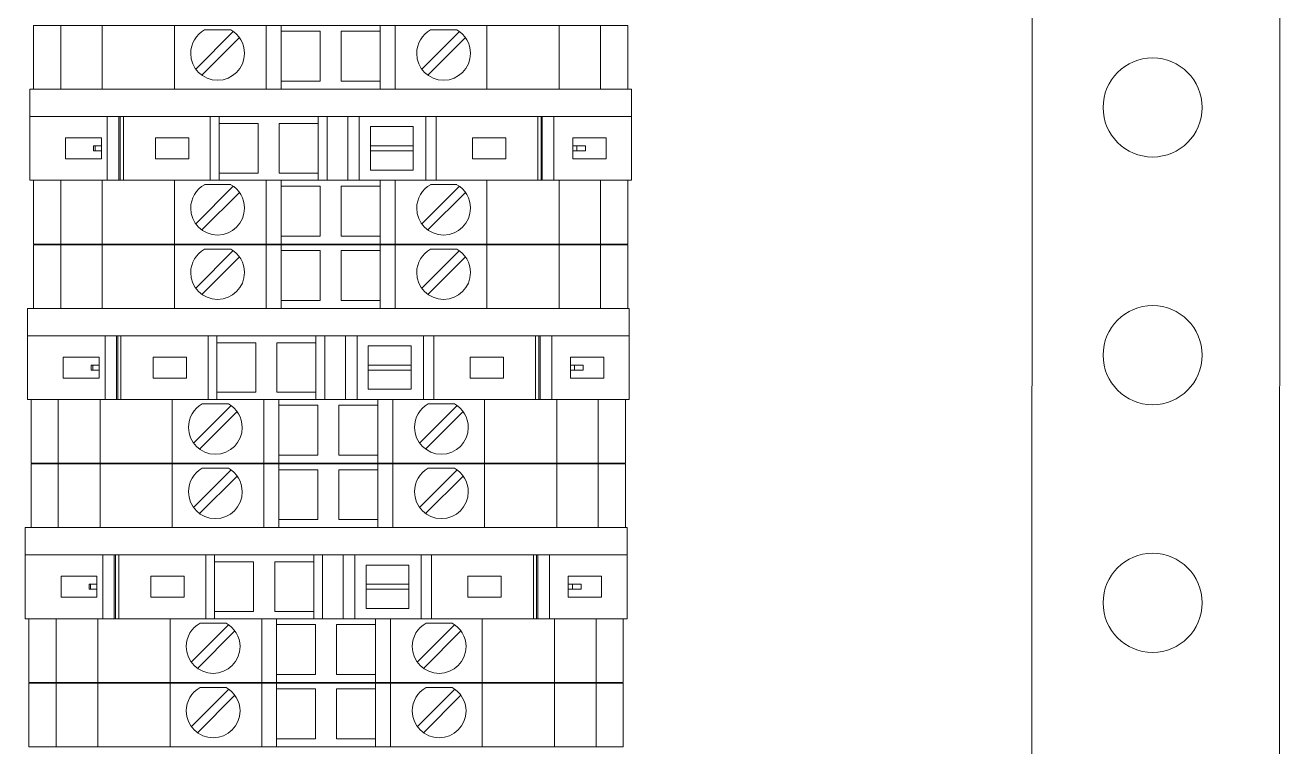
# Model space of a CAD drawing. Header units: millimetres. Extents: x 4962 to 7449, y 754 to 2938.
# Drawn here: x 7143.2 to 7244.8, y 1866.3 to 1924.5 of the extents above; entities that cross this region are included whole.
import ezdxf

# ---------------------------------------------------------------- set-up
doc = ezdxf.new("R2010")
doc.units = ezdxf.units.MM
doc.layers.add('000-PI-Oprema', color=30, linetype='Continuous', lineweight=5)
doc.layers.add('000-PI-ORMAR', color=2, linetype='Continuous')
doc.layers.add('004-PI-DIN Šina', color=3, linetype='Continuous')

msp = doc.modelspace()

# ---------------------------------------------------------------- linework, layer by layer
at = {"color": 0, "linetype": 'ByBlock', "lineweight": 0, "ltscale": 0.25}
for points in [[(7143.6, 1919.37), (7143.6, 1912.02), (7192.2, 1912.02), (7192.2, 1919.37), (7143.6, 1919.37)], [(7143.41, 1901.67), (7143.41, 1894.32), (7192.01, 1894.32), (7192.01, 1901.67), (7143.41, 1901.67)], [(7143.23, 1883.97), (7143.23, 1876.62), (7191.83, 1876.62), (7191.83, 1883.97), (7143.23, 1883.97)]]:
    msp.add_lwpolyline(points, dxfattribs=at)
at = {"layer": '000-PI-Oprema', "color": 0, "linetype": 'ByBlock', "lineweight": 0}
for p, q in [((7143.6, 1919.37), (7143.6, 1912.02)), ((7192.2, 1919.37), (7143.6, 1919.37)), ((7192.2, 1912.02), (7192.2, 1919.37)), ((7149.86, 1917.17), (7143.6, 1917.17)), ((7149.86, 1912.02), (7149.86, 1917.17)), ((7150.8, 1917.17), (7149.86, 1917.17)), ((7150.8, 1912.02), (7150.8, 1917.17)), ((7150.9, 1917.17), (7150.8, 1917.17)), ((7150.9, 1917.17), (7150.9, 1912.02)), ((7151.16, 1917.17), (7150.9, 1917.17)), ((7151.16, 1917.17), (7151.16, 1912.02)), ((7158.18, 1917.17), (7151.16, 1917.17)), ((7158.18, 1917.17), (7158.9, 1917.17)), ((7158.18, 1912.02), (7158.18, 1917.17)), ((7158.9, 1916.6), (7158.9, 1917.17)), ((7158.9, 1917.17), (7166.9, 1917.17)), ((7158.9, 1912.6), (7158.9, 1916.6)), ((7158.9, 1916.6), (7162.05, 1916.6)), ((7162.05, 1916.6), (7162.05, 1912.6)), ((7163.75, 1916.6), (7166.9, 1916.6)), ((7163.75, 1912.6), (7163.75, 1916.6)), ((7166.9, 1917.17), (7166.9, 1916.6)), ((7166.9, 1917.17), (7167.61, 1917.17)), ((7166.9, 1916.6), (7166.9, 1912.6)), ((7167.61, 1917.17), (7169.29, 1917.17)), ((7167.61, 1912.02), (7167.61, 1917.17)), ((7170.21, 1917.17), (7169.29, 1917.17)), ((7169.29, 1917.17), (7169.29, 1912.02)), ((7175.59, 1917.17), (7170.21, 1917.17)), ((7170.21, 1917.17), (7170.21, 1912.02)), ((7171.12, 1916.35), (7174.57, 1916.35)), ((7171.12, 1914.8), (7171.12, 1916.35)), ((7174.57, 1916.35), (7174.57, 1914.8)), ((7175.59, 1917.17), (7175.59, 1912.02)), ((7176.41, 1917.17), (7175.59, 1917.17)), ((7176.41, 1912.02), (7176.41, 1917.17)), ((7176.41, 1917.17), (7184.64, 1917.17)), ((7184.64, 1917.17), (7184.64, 1912.02)), ((7184.64, 1917.17), (7184.89, 1917.17)), ((7184.89, 1912.02), (7184.89, 1917.17)), ((7184.89, 1917.17), (7184.99, 1917.17)), ((7185.93, 1917.17), (7184.99, 1917.17)), ((7184.99, 1912.02), (7184.99, 1917.17)), ((7185.93, 1917.17), (7192.2, 1917.17)), ((7185.93, 1912.02), (7185.93, 1917.17)), ((7146.5, 1913.75), (7146.5, 1915.45)), ((7146.5, 1915.45), (7149.4, 1915.45)), ((7149.4, 1915.45), (7149.4, 1914.8)), ((7153.75, 1915.45), (7156.45, 1915.45)), ((7153.75, 1913.75), (7153.75, 1915.45)), ((7156.45, 1915.45), (7156.45, 1913.75)), ((7179.35, 1915.45), (7182.05, 1915.45)), ((7179.35, 1913.75), (7179.35, 1915.45)), ((7182.05, 1915.45), (7182.05, 1913.75)), ((7187.45, 1914.8), (7187.45, 1915.45)), ((7187.45, 1915.45), (7190.15, 1915.45)), ((7190.15, 1915.45), (7190.15, 1913.75)), ((7148.88, 1914.8), (7148.75, 1914.8)), ((7148.75, 1914.4), (7148.75, 1914.8)), ((7148.88, 1914.4), (7148.75, 1914.4)), ((7148.88, 1914.8), (7148.88, 1914.4)), ((7148.88, 1914.8), (7149.4, 1914.8)), ((7148.88, 1914.4), (7149.4, 1914.4)), ((7149.4, 1914.8), (7149.4, 1914.4)), ((7149.4, 1914.4), (7149.4, 1913.75)), ((7171.12, 1914.8), (7174.57, 1914.8)), ((7171.12, 1914.4), (7171.12, 1914.8)), ((7171.12, 1914.4), (7174.57, 1914.4)), ((7171.12, 1912.85), (7171.12, 1914.4)), ((7174.57, 1914.8), (7174.57, 1914.4)), ((7174.57, 1914.4), (7174.57, 1912.85)), ((7187.45, 1914.4), (7187.45, 1914.8)), ((7187.45, 1914.8), (7187.78, 1914.8)), ((7187.45, 1914.4), (7187.78, 1914.4)), ((7187.45, 1913.75), (7187.45, 1914.4)), ((7187.78, 1914.8), (7187.78, 1914.4)), ((7188.48, 1914.8), (7187.78, 1914.8)), ((7188.48, 1914.4), (7187.78, 1914.4)), ((7188.48, 1914.8), (7188.48, 1914.4)), ((7149.4, 1913.75), (7146.5, 1913.75)), ((7156.45, 1913.75), (7153.75, 1913.75)), ((7182.05, 1913.75), (7179.35, 1913.75)), ((7190.15, 1913.75), (7187.45, 1913.75)), ((7162.05, 1912.6), (7158.9, 1912.6)), ((7158.9, 1912.02), (7158.9, 1912.6)), ((7166.9, 1912.6), (7163.75, 1912.6)), ((7166.9, 1912.6), (7166.9, 1912.02)), ((7174.57, 1912.85), (7171.12, 1912.85)), ((7150.8, 1912.02), (7149.86, 1912.02)), ((7150.9, 1912.02), (7150.8, 1912.02)), ((7151.16, 1912.02), (7150.9, 1912.02)), ((7158.18, 1912.02), (7158.9, 1912.02)), ((7143.41, 1901.67), (7143.41, 1894.32)), ((7192.01, 1901.67), (7143.41, 1901.67)), ((7192.01, 1894.32), (7192.01, 1901.67)), ((7149.68, 1899.47), (7143.41, 1899.47)), ((7149.68, 1894.32), (7149.68, 1899.47)), ((7150.62, 1899.47), (7149.68, 1899.47)), ((7150.62, 1894.32), (7150.62, 1899.47)), ((7150.72, 1899.47), (7150.62, 1899.47)), ((7150.72, 1899.47), (7150.72, 1894.32)), ((7150.97, 1899.47), (7150.72, 1899.47)), ((7150.97, 1899.47), (7150.97, 1894.32)), ((7158, 1899.47), (7150.97, 1899.47)), ((7158, 1899.47), (7158.71, 1899.47)), ((7158, 1894.32), (7158, 1899.47)), ((7158.71, 1898.9), (7158.71, 1899.47)), ((7158.71, 1899.47), (7166.71, 1899.47)), ((7166.71, 1899.47), (7166.71, 1898.9)), ((7166.71, 1899.47), (7167.43, 1899.47)), ((7167.43, 1899.47), (7169.1, 1899.47)), ((7167.43, 1894.32), (7167.43, 1899.47)), ((7170.03, 1899.47), (7169.1, 1899.47)), ((7169.1, 1899.47), (7169.1, 1894.32)), ((7175.4, 1899.47), (7170.03, 1899.47)), ((7170.03, 1899.47), (7170.03, 1894.32)), ((7175.4, 1899.47), (7175.4, 1894.32)), ((7176.22, 1899.47), (7175.4, 1899.47)), ((7176.22, 1894.32), (7176.22, 1899.47)), ((7176.22, 1899.47), (7184.45, 1899.47)), ((7184.45, 1899.47), (7184.45, 1894.32)), ((7184.45, 1899.47), (7184.71, 1899.47)), ((7184.71, 1894.32), (7184.71, 1899.47)), ((7184.71, 1899.47), (7184.81, 1899.47)), ((7185.75, 1899.47), (7184.81, 1899.47)), ((7184.81, 1894.32), (7184.81, 1899.47)), ((7185.75, 1899.47), (7192.01, 1899.47)), ((7185.75, 1894.32), (7185.75, 1899.47)), ((7158.71, 1894.9), (7158.71, 1898.9)), ((7158.71, 1898.9), (7161.86, 1898.9)), ((7161.86, 1898.9), (7161.86, 1894.9)), ((7163.56, 1898.9), (7166.71, 1898.9)), ((7163.56, 1894.9), (7163.56, 1898.9)), ((7166.71, 1898.9), (7166.71, 1894.9)), ((7170.94, 1898.65), (7174.39, 1898.65)), ((7170.94, 1897.1), (7170.94, 1898.65)), ((7174.39, 1898.65), (7174.39, 1897.1)), ((7146.31, 1896.05), (7146.31, 1897.75)), ((7146.31, 1897.75), (7149.21, 1897.75)), ((7148.7, 1897.1), (7148.57, 1897.1)), ((7148.57, 1896.7), (7148.57, 1897.1)), ((7148.7, 1897.1), (7148.7, 1896.7)), ((7148.7, 1897.1), (7149.21, 1897.1)), ((7149.21, 1897.75), (7149.21, 1897.1)), ((7149.21, 1897.1), (7149.21, 1896.7)), ((7153.56, 1897.75), (7156.26, 1897.75)), ((7153.56, 1896.05), (7153.56, 1897.75)), ((7156.26, 1897.75), (7156.26, 1896.05)), ((7170.94, 1897.1), (7174.39, 1897.1)), ((7170.94, 1896.7), (7170.94, 1897.1)), ((7174.39, 1897.1), (7174.39, 1896.7)), ((7179.16, 1897.75), (7181.86, 1897.75)), ((7179.16, 1896.05), (7179.16, 1897.75)), ((7181.86, 1897.75), (7181.86, 1896.05)), ((7187.26, 1897.1), (7187.26, 1897.75)), ((7187.26, 1897.75), (7189.96, 1897.75)), ((7187.26, 1896.7), (7187.26, 1897.1)), ((7187.26, 1897.1), (7187.6, 1897.1)), ((7187.6, 1897.1), (7187.6, 1896.7)), ((7188.3, 1897.1), (7187.6, 1897.1)), ((7188.3, 1897.1), (7188.3, 1896.7)), ((7189.96, 1897.75), (7189.96, 1896.05)), ((7149.21, 1896.05), (7146.31, 1896.05)), ((7148.7, 1896.7), (7148.57, 1896.7)), ((7148.7, 1896.7), (7149.21, 1896.7)), ((7149.21, 1896.7), (7149.21, 1896.05)), ((7156.26, 1896.05), (7153.56, 1896.05)), ((7170.94, 1896.7), (7174.39, 1896.7)), ((7170.94, 1895.15), (7170.94, 1896.7)), ((7174.39, 1896.7), (7174.39, 1895.15)), ((7181.86, 1896.05), (7179.16, 1896.05)), ((7187.26, 1896.7), (7187.6, 1896.7)), ((7187.26, 1896.05), (7187.26, 1896.7)), ((7189.96, 1896.05), (7187.26, 1896.05)), ((7188.3, 1896.7), (7187.6, 1896.7)), ((7174.39, 1895.15), (7170.94, 1895.15)), ((7150.62, 1894.32), (7149.68, 1894.32)), ((7150.72, 1894.32), (7150.62, 1894.32)), ((7150.97, 1894.32), (7150.72, 1894.32)), ((7158, 1894.32), (7158.71, 1894.32)), ((7161.86, 1894.9), (7158.71, 1894.9)), ((7158.71, 1894.32), (7158.71, 1894.9)), ((7166.71, 1894.9), (7163.56, 1894.9)), ((7166.71, 1894.9), (7166.71, 1894.32)), ((7143.23, 1883.97), (7143.23, 1876.62)), ((7191.83, 1883.97), (7143.23, 1883.97)), ((7191.83, 1876.62), (7191.83, 1883.97)), ((7149.5, 1881.77), (7143.23, 1881.77)), ((7149.5, 1876.62), (7149.5, 1881.77)), ((7150.43, 1881.77), (7149.5, 1881.77)), ((7150.43, 1876.62), (7150.43, 1881.77)), ((7150.53, 1881.77), (7150.43, 1881.77)), ((7150.53, 1881.77), (7150.53, 1876.62)), ((7150.79, 1881.77), (7150.53, 1881.77)), ((7150.79, 1881.77), (7150.79, 1876.62)), ((7157.81, 1881.77), (7150.79, 1881.77)), ((7157.81, 1881.77), (7158.53, 1881.77)), ((7157.81, 1876.62), (7157.81, 1881.77)), ((7158.53, 1881.2), (7158.53, 1881.77)), ((7158.53, 1881.77), (7166.53, 1881.77)), ((7158.53, 1877.2), (7158.53, 1881.2)), ((7158.53, 1881.2), (7161.68, 1881.2)), ((7161.68, 1881.2), (7161.68, 1877.2)), ((7163.38, 1881.2), (7166.53, 1881.2)), ((7163.38, 1877.2), (7163.38, 1881.2)), ((7166.53, 1881.77), (7166.53, 1881.2)), ((7166.53, 1881.77), (7167.25, 1881.77)), ((7166.53, 1881.2), (7166.53, 1877.2)), ((7167.25, 1881.77), (7168.92, 1881.77)), ((7167.25, 1876.62), (7167.25, 1881.77)), ((7169.85, 1881.77), (7168.92, 1881.77)), ((7168.92, 1881.77), (7168.92, 1876.62)), ((7175.22, 1881.77), (7169.85, 1881.77)), ((7169.85, 1881.77), (7169.85, 1876.62)), ((7170.76, 1880.95), (7174.21, 1880.95)), ((7170.76, 1879.4), (7170.76, 1880.95)), ((7174.21, 1880.95), (7174.21, 1879.4)), ((7175.22, 1881.77), (7175.22, 1876.62)), ((7176.04, 1881.77), (7175.22, 1881.77)), ((7176.04, 1876.62), (7176.04, 1881.77)), ((7176.04, 1881.77), (7184.27, 1881.77)), ((7184.27, 1881.77), (7184.27, 1876.62)), ((7184.27, 1881.77), (7184.53, 1881.77)), ((7184.53, 1876.62), (7184.53, 1881.77)), ((7184.53, 1881.77), (7184.63, 1881.77)), ((7185.57, 1881.77), (7184.63, 1881.77)), ((7184.63, 1876.62), (7184.63, 1881.77)), ((7185.57, 1881.77), (7191.83, 1881.77)), ((7185.57, 1876.62), (7185.57, 1881.77)), ((7146.13, 1878.35), (7146.13, 1880.05)), ((7146.13, 1880.05), (7149.03, 1880.05)), ((7149.03, 1880.05), (7149.03, 1879.4)), ((7153.38, 1880.05), (7156.08, 1880.05)), ((7153.38, 1878.35), (7153.38, 1880.05)), ((7156.08, 1880.05), (7156.08, 1878.35)), ((7178.98, 1880.05), (7181.68, 1880.05)), ((7178.98, 1878.35), (7178.98, 1880.05)), ((7181.68, 1880.05), (7181.68, 1878.35)), ((7187.08, 1879.4), (7187.08, 1880.05)), ((7187.08, 1880.05), (7189.78, 1880.05)), ((7189.78, 1880.05), (7189.78, 1878.35)), ((7148.52, 1879.4), (7148.39, 1879.4)), ((7148.39, 1879), (7148.39, 1879.4)), ((7148.52, 1879), (7148.39, 1879)), ((7148.52, 1879.4), (7148.52, 1879)), ((7148.52, 1879.4), (7149.03, 1879.4)), ((7148.52, 1879), (7149.03, 1879)), ((7149.03, 1879.4), (7149.03, 1879)), ((7149.03, 1879), (7149.03, 1878.35)), ((7170.76, 1879.4), (7174.21, 1879.4)), ((7170.76, 1879), (7170.76, 1879.4)), ((7170.76, 1879), (7174.21, 1879)), ((7170.76, 1877.45), (7170.76, 1879)), ((7174.21, 1879.4), (7174.21, 1879)), ((7174.21, 1879), (7174.21, 1877.45)), ((7187.08, 1879), (7187.08, 1879.4)), ((7187.08, 1879.4), (7187.42, 1879.4)), ((7187.08, 1879), (7187.42, 1879)), ((7187.08, 1878.35), (7187.08, 1879)), ((7187.42, 1879.4), (7187.42, 1879)), ((7188.12, 1879.4), (7187.42, 1879.4)), ((7188.12, 1879), (7187.42, 1879)), ((7188.12, 1879.4), (7188.12, 1879)), ((7149.03, 1878.35), (7146.13, 1878.35)), ((7156.08, 1878.35), (7153.38, 1878.35)), ((7181.68, 1878.35), (7178.98, 1878.35)), ((7189.78, 1878.35), (7187.08, 1878.35)), ((7161.68, 1877.2), (7158.53, 1877.2)), ((7158.53, 1876.62), (7158.53, 1877.2)), ((7166.53, 1877.2), (7163.38, 1877.2)), ((7166.53, 1877.2), (7166.53, 1876.62)), ((7174.21, 1877.45), (7170.76, 1877.45)), ((7150.43, 1876.62), (7149.5, 1876.62)), ((7150.53, 1876.62), (7150.43, 1876.62)), ((7150.79, 1876.62), (7150.53, 1876.62)), ((7157.81, 1876.62), (7158.53, 1876.62))]:
    msp.add_line(p, q, dxfattribs=at)
at = {"layer": '000-PI-Oprema', "color": 0, "linetype": 'ByBlock', "lineweight": 0, "ltscale": 0.25}
for p, q in [((7192.2, 1912.02), (7143.6, 1912.02)), ((7192.01, 1894.32), (7143.41, 1894.32)), ((7191.83, 1876.62), (7143.23, 1876.62))]:
    msp.add_line(p, q, dxfattribs=at)
at = {"layer": '000-PI-ORMAR', "color": 0, "linetype": 'ByBlock', "lineweight": 0}
for p, q in [((7143.9, 1924.52), (7143.9, 1924.52)), ((7146.1, 1924.52), (7143.9, 1924.52)), ((7143.9, 1924.52), (7143.9, 1919.37)), ((7146.1, 1924.52), (7146.1, 1924.52)), ((7146.1, 1924.52), (7147.69, 1924.52)), ((7146.1, 1924.52), (7146.1, 1919.37)), ((7147.69, 1924.52), (7149.83, 1924.52)), ((7148.15, 1924.52), (7148.15, 1924.52)), ((7149.46, 1924.52), (7149.46, 1919.37)), ((7150.21, 1924.52), (7149.83, 1924.52)), ((7152.72, 1924.52), (7150.21, 1924.52)), ((7150.4, 1924.52), (7150.4, 1924.52)), ((7151.9, 1924.52), (7151.9, 1924.52)), ((7152.72, 1924.52), (7155.3, 1924.52)), ((7153.05, 1924.52), (7153.05, 1924.52)), ((7155.3, 1924.52), (7162.7, 1924.52)), ((7155.3, 1924.52), (7155.3, 1919.37)), ((7158.1, 1924.52), (7158.1, 1924.52)), ((7162.7, 1924.52), (7163.9, 1924.52)), ((7162.7, 1924.52), (7162.7, 1919.37)), ((7163.9, 1924.52), (7163.9, 1924.52)), ((7163.9, 1924.52), (7171.9, 1924.52)), ((7163.9, 1924.52), (7163.9, 1919.37)), ((7171.9, 1924.52), (7171.9, 1924.52)), ((7171.9, 1924.52), (7173.1, 1924.52)), ((7171.9, 1924.52), (7171.9, 1919.37)), ((7173.1, 1924.52), (7180.5, 1924.52)), ((7173.1, 1924.52), (7173.1, 1919.37)), ((7180.5, 1924.52), (7183.07, 1924.52)), ((7180.5, 1924.52), (7180.5, 1919.37)), ((7185.58, 1924.52), (7183.07, 1924.52)), ((7183.9, 1924.52), (7183.9, 1924.52)), ((7184.2, 1924.52), (7184.2, 1924.52)), ((7185.1, 1924.52), (7185.1, 1924.52)), ((7185.96, 1924.52), (7185.58, 1924.52)), ((7185.96, 1924.52), (7188.1, 1924.52)), ((7186.34, 1924.52), (7186.34, 1919.37)), ((7187.65, 1924.52), (7187.65, 1924.52)), ((7188.1, 1924.52), (7189.7, 1924.52)), ((7189.7, 1924.52), (7189.7, 1924.52)), ((7189.7, 1924.52), (7190.9, 1924.52)), ((7189.7, 1924.52), (7189.7, 1919.37)), ((7190.4, 1924.52), (7190.4, 1924.52)), ((7190.9, 1924.52), (7190.9, 1924.52)), ((7190.9, 1924.52), (7191.21, 1924.52)), ((7191.9, 1924.52), (7191.21, 1924.52)), ((7191.9, 1924.52), (7191.9, 1924.52)), ((7191.9, 1924.52), (7191.9, 1919.37)), ((7160.04, 1924.04), (7157.01, 1921)), ((7157.5, 1920.51), (7160.54, 1923.54)), ((7157.71, 1924.17), (7157.71, 1924.17)), ((7159.83, 1924.17), (7157.71, 1924.17)), ((7159.83, 1924.17), (7159.83, 1924.17)), ((7160.04, 1924.04), (7160.04, 1924.04)), ((7160.54, 1923.54), (7160.54, 1923.54)), ((7162.7, 1923.57), (7162.7, 1920.97)), ((7162.7, 1923.57), (7162.7, 1923.57)), ((7163.9, 1924.05), (7167.05, 1924.05)), ((7163.9, 1924.05), (7163.9, 1924.05)), ((7167.05, 1924.05), (7167.05, 1920.02)), ((7167.05, 1924.05), (7167.05, 1924.05)), ((7168.75, 1920.02), (7168.75, 1924.05)), ((7168.75, 1924.05), (7171.9, 1924.05)), ((7168.75, 1924.05), (7168.75, 1924.05)), ((7171.9, 1924.05), (7171.9, 1924.05)), ((7173.1, 1923.57), (7173.1, 1920.97)), ((7173.1, 1923.57), (7173.1, 1923.57)), ((7178.29, 1924.04), (7175.26, 1921)), ((7175.75, 1920.51), (7178.79, 1923.54)), ((7175.96, 1924.17), (7175.96, 1924.17)), ((7178.08, 1924.17), (7175.96, 1924.17)), ((7178.08, 1924.17), (7178.08, 1924.17)), ((7178.29, 1924.04), (7178.29, 1924.04)), ((7178.79, 1923.54), (7178.79, 1923.54)), ((7157.01, 1921), (7157.01, 1921)), ((7157.5, 1920.51), (7157.5, 1920.51)), ((7162.7, 1920.97), (7162.7, 1920.97)), ((7173.1, 1920.97), (7173.1, 1920.97)), ((7175.26, 1921), (7175.26, 1921)), ((7175.75, 1920.51), (7175.75, 1920.51)), ((7146.1, 1919.37), (7143.9, 1919.37)), ((7143.9, 1919.37), (7143.9, 1919.37)), ((7146.1, 1919.37), (7147.69, 1919.37)), ((7146.1, 1919.37), (7146.1, 1919.37)), ((7147.69, 1919.37), (7149.83, 1919.37)), ((7148.15, 1919.37), (7148.15, 1919.37)), ((7149.83, 1919.37), (7150.21, 1919.37)), ((7150.21, 1919.37), (7152.72, 1919.37)), ((7150.4, 1919.37), (7150.4, 1919.37)), ((7152.72, 1919.37), (7155.3, 1919.37)), ((7153.05, 1919.37), (7153.05, 1919.37)), ((7155.3, 1919.37), (7162.7, 1919.37)), ((7158.1, 1919.37), (7158.1, 1919.37)), ((7162.7, 1919.37), (7163.9, 1919.37)), ((7167.05, 1920.02), (7163.9, 1920.02)), ((7163.9, 1920.02), (7163.9, 1920.02)), ((7163.9, 1919.37), (7171.9, 1919.37)), ((7163.9, 1919.37), (7163.9, 1919.37)), ((7167.05, 1920.02), (7167.05, 1920.02)), ((7171.9, 1920.02), (7168.75, 1920.02)), ((7168.75, 1920.02), (7168.75, 1920.02)), ((7171.9, 1920.02), (7171.9, 1920.02)), ((7171.9, 1919.37), (7173.1, 1919.37)), ((7171.9, 1919.37), (7171.9, 1919.37)), ((7173.1, 1919.37), (7180.5, 1919.37)), ((7180.5, 1919.37), (7183.07, 1919.37)), ((7183.07, 1919.37), (7185.58, 1919.37)), ((7184.2, 1919.37), (7184.2, 1919.37)), ((7185.1, 1919.37), (7185.1, 1919.37)), ((7185.58, 1919.37), (7185.96, 1919.37)), ((7185.96, 1919.37), (7188.1, 1919.37)), ((7187.65, 1919.37), (7187.65, 1919.37)), ((7188.1, 1919.37), (7189.7, 1919.37)), ((7189.7, 1919.37), (7190.9, 1919.37)), ((7189.7, 1919.37), (7189.7, 1919.37)), ((7190.9, 1919.37), (7191.21, 1919.37)), ((7190.9, 1919.37), (7190.9, 1919.37)), ((7191.9, 1919.37), (7191.21, 1919.37)), ((7191.9, 1919.37), (7191.9, 1919.37)), ((7143.9, 1912.02), (7143.9, 1912.02)), ((7146.1, 1912.02), (7143.9, 1912.02)), ((7143.9, 1912.02), (7143.9, 1906.87)), ((7146.1, 1912.02), (7146.1, 1912.02)), ((7146.1, 1912.02), (7147.69, 1912.02)), ((7146.1, 1912.02), (7146.1, 1906.87)), ((7147.69, 1912.02), (7149.83, 1912.02)), ((7148.15, 1912.02), (7148.15, 1912.02)), ((7149.46, 1912.02), (7149.46, 1906.87)), ((7150.21, 1912.02), (7149.83, 1912.02)), ((7152.72, 1912.02), (7150.21, 1912.02)), ((7150.4, 1912.02), (7150.4, 1912.02)), ((7151.9, 1912.02), (7151.9, 1912.02)), ((7152.72, 1912.02), (7155.3, 1912.02)), ((7153.05, 1912.02), (7153.05, 1912.02)), ((7155.3, 1912.02), (7162.7, 1912.02)), ((7155.3, 1912.02), (7155.3, 1906.87)), ((7160.04, 1911.54), (7157.01, 1908.5)), ((7157.71, 1911.67), (7157.71, 1911.67)), ((7159.83, 1911.67), (7157.71, 1911.67)), ((7158.1, 1912.02), (7158.1, 1912.02)), ((7159.83, 1911.67), (7159.83, 1911.67)), ((7160.04, 1911.54), (7160.04, 1911.54)), ((7162.7, 1912.02), (7163.9, 1912.02)), ((7162.7, 1912.02), (7162.7, 1906.87)), ((7163.9, 1912.02), (7163.9, 1912.02)), ((7163.9, 1912.02), (7171.9, 1912.02)), ((7163.9, 1912.02), (7163.9, 1906.87)), ((7163.9, 1911.55), (7167.05, 1911.55)), ((7163.9, 1911.55), (7163.9, 1911.55)), ((7167.05, 1911.55), (7167.05, 1907.52)), ((7167.05, 1911.55), (7167.05, 1911.55)), ((7168.75, 1907.52), (7168.75, 1911.55)), ((7168.75, 1911.55), (7171.9, 1911.55)), ((7168.75, 1911.55), (7168.75, 1911.55)), ((7171.9, 1912.02), (7171.9, 1912.02)), ((7171.9, 1912.02), (7173.1, 1912.02)), ((7171.9, 1912.02), (7171.9, 1906.87)), ((7171.9, 1911.55), (7171.9, 1911.55)), ((7173.1, 1912.02), (7180.5, 1912.02)), ((7173.1, 1912.02), (7173.1, 1906.87)), ((7178.29, 1911.54), (7175.26, 1908.5)), ((7175.96, 1911.67), (7175.96, 1911.67)), ((7178.08, 1911.67), (7175.96, 1911.67)), ((7178.08, 1911.67), (7178.08, 1911.67)), ((7178.29, 1911.54), (7178.29, 1911.54)), ((7180.5, 1912.02), (7183.07, 1912.02)), ((7180.5, 1912.02), (7180.5, 1906.87)), ((7185.58, 1912.02), (7183.07, 1912.02)), ((7183.9, 1912.02), (7183.9, 1912.02)), ((7184.2, 1912.02), (7184.2, 1912.02)), ((7185.1, 1912.02), (7185.1, 1912.02)), ((7185.96, 1912.02), (7185.58, 1912.02)), ((7185.96, 1912.02), (7188.1, 1912.02)), ((7186.34, 1912.02), (7186.34, 1906.87)), ((7187.65, 1912.02), (7187.65, 1912.02)), ((7188.1, 1912.02), (7189.7, 1912.02)), ((7189.7, 1912.02), (7189.7, 1912.02)), ((7189.7, 1912.02), (7190.9, 1912.02)), ((7189.7, 1912.02), (7189.7, 1906.87)), ((7190.4, 1912.02), (7190.4, 1912.02)), ((7190.9, 1912.02), (7190.9, 1912.02)), ((7190.9, 1912.02), (7191.21, 1912.02)), ((7191.9, 1912.02), (7191.21, 1912.02)), ((7191.9, 1912.02), (7191.9, 1912.02)), ((7191.9, 1912.02), (7191.9, 1906.87)), ((7157.5, 1908.01), (7160.54, 1911.04)), ((7160.54, 1911.04), (7160.54, 1911.04)), ((7162.7, 1911.07), (7162.7, 1908.47)), ((7162.7, 1911.07), (7162.7, 1911.07)), ((7173.1, 1911.07), (7173.1, 1908.47)), ((7173.1, 1911.07), (7173.1, 1911.07)), ((7175.75, 1908.01), (7178.79, 1911.04)), ((7178.79, 1911.04), (7178.79, 1911.04)), ((7157.01, 1908.5), (7157.01, 1908.5)), ((7162.7, 1908.47), (7162.7, 1908.47)), ((7173.1, 1908.47), (7173.1, 1908.47)), ((7175.26, 1908.5), (7175.26, 1908.5)), ((7157.5, 1908.01), (7157.5, 1908.01)), ((7167.05, 1907.52), (7163.9, 1907.52)), ((7163.9, 1907.52), (7163.9, 1907.52)), ((7167.05, 1907.52), (7167.05, 1907.52)), ((7171.9, 1907.52), (7168.75, 1907.52)), ((7168.75, 1907.52), (7168.75, 1907.52)), ((7171.9, 1907.52), (7171.9, 1907.52)), ((7175.75, 1908.01), (7175.75, 1908.01)), ((7146.1, 1906.87), (7143.9, 1906.87)), ((7143.9, 1906.87), (7143.9, 1906.87)), ((7143.9, 1906.82), (7143.9, 1906.82)), ((7146.1, 1906.82), (7143.9, 1906.82)), ((7143.9, 1906.82), (7143.9, 1901.67)), ((7146.1, 1906.87), (7147.69, 1906.87)), ((7146.1, 1906.87), (7146.1, 1906.87)), ((7146.1, 1906.82), (7146.1, 1906.82)), ((7146.1, 1906.82), (7147.69, 1906.82)), ((7146.1, 1906.82), (7146.1, 1901.67)), ((7147.69, 1906.87), (7149.83, 1906.87)), ((7147.69, 1906.82), (7149.83, 1906.82)), ((7148.15, 1906.87), (7148.15, 1906.87)), ((7148.15, 1906.82), (7148.15, 1906.82)), ((7149.46, 1906.82), (7149.46, 1901.67)), ((7149.83, 1906.87), (7150.21, 1906.87)), ((7150.21, 1906.82), (7149.83, 1906.82)), ((7150.21, 1906.87), (7152.72, 1906.87)), ((7152.72, 1906.82), (7150.21, 1906.82)), ((7150.4, 1906.87), (7150.4, 1906.87)), ((7150.4, 1906.82), (7150.4, 1906.82)), ((7151.9, 1906.82), (7151.9, 1906.82)), ((7152.72, 1906.87), (7155.3, 1906.87)), ((7152.72, 1906.82), (7155.3, 1906.82)), ((7153.05, 1906.87), (7153.05, 1906.87)), ((7153.05, 1906.82), (7153.05, 1906.82)), ((7155.3, 1906.87), (7162.7, 1906.87)), ((7155.3, 1906.82), (7162.7, 1906.82)), ((7155.3, 1906.82), (7155.3, 1901.67)), ((7160.04, 1906.34), (7157.01, 1903.3)), ((7157.71, 1906.47), (7157.71, 1906.47)), ((7159.83, 1906.47), (7157.71, 1906.47)), ((7158.1, 1906.87), (7158.1, 1906.87)), ((7158.1, 1906.82), (7158.1, 1906.82)), ((7159.83, 1906.47), (7159.83, 1906.47)), ((7160.04, 1906.34), (7160.04, 1906.34)), ((7162.7, 1906.87), (7163.9, 1906.87)), ((7162.7, 1906.82), (7163.9, 1906.82)), ((7162.7, 1906.82), (7162.7, 1901.67)), ((7163.9, 1906.87), (7171.9, 1906.87)), ((7163.9, 1906.87), (7163.9, 1906.87)), ((7163.9, 1906.82), (7163.9, 1906.82)), ((7163.9, 1906.82), (7171.9, 1906.82)), ((7163.9, 1906.82), (7163.9, 1901.67)), ((7163.9, 1906.35), (7167.05, 1906.35)), ((7163.9, 1906.35), (7163.9, 1906.35)), ((7167.05, 1906.35), (7167.05, 1902.32)), ((7167.05, 1906.35), (7167.05, 1906.35)), ((7168.75, 1902.32), (7168.75, 1906.35)), ((7168.75, 1906.35), (7171.9, 1906.35)), ((7168.75, 1906.35), (7168.75, 1906.35)), ((7171.9, 1906.87), (7173.1, 1906.87)), ((7171.9, 1906.87), (7171.9, 1906.87)), ((7171.9, 1906.82), (7171.9, 1906.82)), ((7171.9, 1906.82), (7173.1, 1906.82)), ((7171.9, 1906.82), (7171.9, 1901.67)), ((7171.9, 1906.35), (7171.9, 1906.35)), ((7173.1, 1906.87), (7180.5, 1906.87)), ((7173.1, 1906.82), (7180.5, 1906.82)), ((7173.1, 1906.82), (7173.1, 1901.67)), ((7178.29, 1906.34), (7175.26, 1903.3)), ((7175.96, 1906.47), (7175.96, 1906.47)), ((7178.08, 1906.47), (7175.96, 1906.47)), ((7178.08, 1906.47), (7178.08, 1906.47)), ((7178.29, 1906.34), (7178.29, 1906.34)), ((7180.5, 1906.87), (7183.07, 1906.87)), ((7180.5, 1906.82), (7183.07, 1906.82)), ((7180.5, 1906.82), (7180.5, 1901.67)), ((7183.07, 1906.87), (7185.58, 1906.87)), ((7185.58, 1906.82), (7183.07, 1906.82)), ((7183.9, 1906.82), (7183.9, 1906.82)), ((7184.2, 1906.87), (7184.2, 1906.87)), ((7184.2, 1906.82), (7184.2, 1906.82)), ((7185.1, 1906.87), (7185.1, 1906.87)), ((7185.1, 1906.82), (7185.1, 1906.82)), ((7185.58, 1906.87), (7185.96, 1906.87)), ((7185.96, 1906.82), (7185.58, 1906.82)), ((7185.96, 1906.87), (7188.1, 1906.87)), ((7185.96, 1906.82), (7188.1, 1906.82)), ((7186.34, 1906.82), (7186.34, 1901.67)), ((7187.65, 1906.87), (7187.65, 1906.87)), ((7187.65, 1906.82), (7187.65, 1906.82)), ((7188.1, 1906.87), (7189.7, 1906.87)), ((7188.1, 1906.82), (7189.7, 1906.82)), ((7189.7, 1906.87), (7190.9, 1906.87)), ((7189.7, 1906.87), (7189.7, 1906.87)), ((7189.7, 1906.82), (7189.7, 1906.82)), ((7189.7, 1906.82), (7190.9, 1906.82)), ((7189.7, 1906.82), (7189.7, 1901.67)), ((7190.4, 1906.82), (7190.4, 1906.82)), ((7190.9, 1906.87), (7191.21, 1906.87)), ((7190.9, 1906.87), (7190.9, 1906.87)), ((7190.9, 1906.82), (7190.9, 1906.82)), ((7190.9, 1906.82), (7191.21, 1906.82)), ((7191.9, 1906.87), (7191.21, 1906.87)), ((7191.9, 1906.82), (7191.21, 1906.82)), ((7191.9, 1906.87), (7191.9, 1906.87)), ((7191.9, 1906.82), (7191.9, 1906.82)), ((7191.9, 1906.82), (7191.9, 1901.67)), ((7157.5, 1902.81), (7160.54, 1905.84)), ((7160.54, 1905.84), (7160.54, 1905.84)), ((7162.7, 1905.87), (7162.7, 1903.27)), ((7162.7, 1905.87), (7162.7, 1905.87)), ((7173.1, 1905.87), (7173.1, 1903.27)), ((7173.1, 1905.87), (7173.1, 1905.87)), ((7175.75, 1902.81), (7178.79, 1905.84)), ((7178.79, 1905.84), (7178.79, 1905.84)), ((7157.01, 1903.3), (7157.01, 1903.3)), ((7162.7, 1903.27), (7162.7, 1903.27)), ((7173.1, 1903.27), (7173.1, 1903.27)), ((7175.26, 1903.3), (7175.26, 1903.3)), ((7157.5, 1902.81), (7157.5, 1902.81)), ((7167.05, 1902.32), (7163.9, 1902.32)), ((7163.9, 1902.32), (7163.9, 1902.32)), ((7167.05, 1902.32), (7167.05, 1902.32)), ((7171.9, 1902.32), (7168.75, 1902.32)), ((7168.75, 1902.32), (7168.75, 1902.32)), ((7171.9, 1902.32), (7171.9, 1902.32)), ((7175.75, 1902.81), (7175.75, 1902.81)), ((7146.1, 1901.67), (7143.9, 1901.67)), ((7143.9, 1901.67), (7143.9, 1901.67)), ((7146.1, 1901.67), (7147.69, 1901.67)), ((7146.1, 1901.67), (7146.1, 1901.67)), ((7147.69, 1901.67), (7149.83, 1901.67)), ((7148.15, 1901.67), (7148.15, 1901.67)), ((7149.83, 1901.67), (7150.21, 1901.67)), ((7150.21, 1901.67), (7152.72, 1901.67)), ((7150.4, 1901.67), (7150.4, 1901.67)), ((7152.72, 1901.67), (7155.3, 1901.67)), ((7153.05, 1901.67), (7153.05, 1901.67)), ((7155.3, 1901.67), (7162.7, 1901.67)), ((7158.1, 1901.67), (7158.1, 1901.67)), ((7162.7, 1901.67), (7163.9, 1901.67)), ((7163.9, 1901.67), (7171.9, 1901.67)), ((7163.9, 1901.67), (7163.9, 1901.67)), ((7171.9, 1901.67), (7173.1, 1901.67)), ((7171.9, 1901.67), (7171.9, 1901.67)), ((7173.1, 1901.67), (7180.5, 1901.67)), ((7180.5, 1901.67), (7183.07, 1901.67)), ((7183.07, 1901.67), (7185.58, 1901.67)), ((7184.2, 1901.67), (7184.2, 1901.67)), ((7185.1, 1901.67), (7185.1, 1901.67)), ((7185.58, 1901.67), (7185.96, 1901.67)), ((7185.96, 1901.67), (7188.1, 1901.67)), ((7187.65, 1901.67), (7187.65, 1901.67)), ((7188.1, 1901.67), (7189.7, 1901.67)), ((7189.7, 1901.67), (7190.9, 1901.67)), ((7189.7, 1901.67), (7189.7, 1901.67)), ((7190.9, 1901.67), (7191.21, 1901.67)), ((7190.9, 1901.67), (7190.9, 1901.67)), ((7191.9, 1901.67), (7191.21, 1901.67)), ((7191.9, 1901.67), (7191.9, 1901.67)), ((7143.71, 1894.32), (7143.71, 1894.32)), ((7145.91, 1894.32), (7143.71, 1894.32)), ((7143.71, 1894.32), (7143.71, 1889.17)), ((7145.91, 1894.32), (7145.91, 1894.32)), ((7145.91, 1894.32), (7147.51, 1894.32)), ((7145.91, 1894.32), (7145.91, 1889.17)), ((7147.51, 1894.32), (7149.65, 1894.32)), ((7147.96, 1894.32), (7147.96, 1894.32)), ((7149.28, 1894.32), (7149.28, 1889.17)), ((7150.03, 1894.32), (7149.65, 1894.32)), ((7152.54, 1894.32), (7150.03, 1894.32)), ((7150.21, 1894.32), (7150.21, 1894.32)), ((7151.71, 1894.32), (7151.71, 1894.32)), ((7152.54, 1894.32), (7155.11, 1894.32)), ((7152.86, 1894.32), (7152.86, 1894.32)), ((7155.11, 1894.32), (7162.51, 1894.32)), ((7155.11, 1894.32), (7155.11, 1889.17)), ((7157.91, 1894.32), (7157.91, 1894.32)), ((7162.51, 1894.32), (7163.71, 1894.32)), ((7162.51, 1894.32), (7162.51, 1889.17)), ((7163.71, 1894.32), (7163.71, 1894.32)), ((7163.71, 1894.32), (7171.71, 1894.32)), ((7163.71, 1894.32), (7163.71, 1889.17)), ((7171.71, 1894.32), (7171.71, 1894.32)), ((7171.71, 1894.32), (7172.91, 1894.32)), ((7171.71, 1894.32), (7171.71, 1889.17)), ((7172.91, 1894.32), (7180.31, 1894.32)), ((7172.91, 1894.32), (7172.91, 1889.17)), ((7180.31, 1894.32), (7182.89, 1894.32)), ((7180.31, 1894.32), (7180.31, 1889.17)), ((7185.4, 1894.32), (7182.89, 1894.32)), ((7183.71, 1894.32), (7183.71, 1894.32)), ((7184.01, 1894.32), (7184.01, 1894.32)), ((7184.91, 1894.32), (7184.91, 1894.32)), ((7185.78, 1894.32), (7185.4, 1894.32)), ((7185.78, 1894.32), (7187.92, 1894.32)), ((7186.15, 1894.32), (7186.15, 1889.17)), ((7187.46, 1894.32), (7187.46, 1894.32)), ((7187.92, 1894.32), (7189.51, 1894.32)), ((7189.51, 1894.32), (7189.51, 1894.32)), ((7189.51, 1894.32), (7190.71, 1894.32)), ((7189.51, 1894.32), (7189.51, 1889.17)), ((7190.21, 1894.32), (7190.21, 1894.32)), ((7190.71, 1894.32), (7190.71, 1894.32)), ((7190.71, 1894.32), (7191.03, 1894.32)), ((7191.71, 1894.32), (7191.03, 1894.32)), ((7191.71, 1894.32), (7191.71, 1894.32)), ((7191.71, 1894.32), (7191.71, 1889.17)), ((7159.86, 1893.84), (7156.82, 1890.8)), ((7157.32, 1890.31), (7160.35, 1893.34)), ((7157.53, 1893.97), (7157.53, 1893.97)), ((7159.65, 1893.97), (7157.53, 1893.97)), ((7159.65, 1893.97), (7159.65, 1893.97)), ((7159.86, 1893.84), (7159.86, 1893.84)), ((7160.35, 1893.34), (7160.35, 1893.34)), ((7162.51, 1893.37), (7162.51, 1890.77)), ((7162.51, 1893.37), (7162.51, 1893.37)), ((7163.71, 1893.85), (7166.86, 1893.85)), ((7163.71, 1893.85), (7163.71, 1893.85)), ((7166.86, 1893.85), (7166.86, 1889.82)), ((7166.86, 1893.85), (7166.86, 1893.85)), ((7168.56, 1889.82), (7168.56, 1893.85)), ((7168.56, 1893.85), (7171.71, 1893.85)), ((7168.56, 1893.85), (7168.56, 1893.85)), ((7171.71, 1893.85), (7171.71, 1893.85)), ((7172.91, 1893.37), (7172.91, 1890.77)), ((7172.91, 1893.37), (7172.91, 1893.37)), ((7178.11, 1893.84), (7175.07, 1890.8)), ((7175.57, 1890.31), (7178.6, 1893.34)), ((7175.78, 1893.97), (7175.78, 1893.97)), ((7177.9, 1893.97), (7175.78, 1893.97)), ((7177.9, 1893.97), (7177.9, 1893.97)), ((7178.11, 1893.84), (7178.11, 1893.84)), ((7178.6, 1893.34), (7178.6, 1893.34)), ((7156.82, 1890.8), (7156.82, 1890.8)), ((7157.32, 1890.31), (7157.32, 1890.31)), ((7162.51, 1890.77), (7162.51, 1890.77)), ((7172.91, 1890.77), (7172.91, 1890.77)), ((7175.07, 1890.8), (7175.07, 1890.8)), ((7175.57, 1890.31), (7175.57, 1890.31)), ((7145.91, 1889.17), (7143.71, 1889.17)), ((7143.71, 1889.17), (7143.71, 1889.17)), ((7143.71, 1889.12), (7143.71, 1889.12)), ((7145.91, 1889.12), (7143.71, 1889.12)), ((7143.71, 1889.12), (7143.71, 1883.97)), ((7145.91, 1889.17), (7147.51, 1889.17)), ((7145.91, 1889.17), (7145.91, 1889.17)), ((7145.91, 1889.12), (7145.91, 1889.12)), ((7145.91, 1889.12), (7147.51, 1889.12)), ((7145.91, 1889.12), (7145.91, 1883.97)), ((7147.51, 1889.17), (7149.65, 1889.17)), ((7147.51, 1889.12), (7149.65, 1889.12)), ((7147.96, 1889.17), (7147.96, 1889.17)), ((7147.96, 1889.12), (7147.96, 1889.12)), ((7149.28, 1889.12), (7149.28, 1883.97)), ((7149.65, 1889.17), (7150.03, 1889.17)), ((7150.03, 1889.12), (7149.65, 1889.12)), ((7150.03, 1889.17), (7152.54, 1889.17)), ((7152.54, 1889.12), (7150.03, 1889.12)), ((7150.21, 1889.17), (7150.21, 1889.17)), ((7150.21, 1889.12), (7150.21, 1889.12)), ((7151.71, 1889.12), (7151.71, 1889.12)), ((7152.54, 1889.17), (7155.11, 1889.17)), ((7152.54, 1889.12), (7155.11, 1889.12)), ((7152.86, 1889.17), (7152.86, 1889.17)), ((7152.86, 1889.12), (7152.86, 1889.12)), ((7155.11, 1889.17), (7162.51, 1889.17)), ((7155.11, 1889.12), (7162.51, 1889.12)), ((7155.11, 1889.12), (7155.11, 1883.97)), ((7157.91, 1889.17), (7157.91, 1889.17)), ((7157.91, 1889.12), (7157.91, 1889.12)), ((7162.51, 1889.17), (7163.71, 1889.17)), ((7162.51, 1889.12), (7163.71, 1889.12)), ((7162.51, 1889.12), (7162.51, 1883.97)), ((7166.86, 1889.82), (7163.71, 1889.82)), ((7163.71, 1889.82), (7163.71, 1889.82)), ((7163.71, 1889.17), (7171.71, 1889.17)), ((7163.71, 1889.17), (7163.71, 1889.17)), ((7163.71, 1889.12), (7163.71, 1889.12)), ((7163.71, 1889.12), (7171.71, 1889.12)), ((7163.71, 1889.12), (7163.71, 1883.97)), ((7166.86, 1889.82), (7166.86, 1889.82)), ((7171.71, 1889.82), (7168.56, 1889.82)), ((7168.56, 1889.82), (7168.56, 1889.82)), ((7171.71, 1889.82), (7171.71, 1889.82)), ((7171.71, 1889.17), (7172.91, 1889.17)), ((7171.71, 1889.17), (7171.71, 1889.17)), ((7171.71, 1889.12), (7171.71, 1889.12)), ((7171.71, 1889.12), (7172.91, 1889.12)), ((7171.71, 1889.12), (7171.71, 1883.97)), ((7172.91, 1889.17), (7180.31, 1889.17)), ((7172.91, 1889.12), (7180.31, 1889.12)), ((7172.91, 1889.12), (7172.91, 1883.97)), ((7180.31, 1889.17), (7182.89, 1889.17)), ((7180.31, 1889.12), (7182.89, 1889.12)), ((7180.31, 1889.12), (7180.31, 1883.97)), ((7182.89, 1889.17), (7185.4, 1889.17)), ((7185.4, 1889.12), (7182.89, 1889.12)), ((7183.71, 1889.12), (7183.71, 1889.12)), ((7184.01, 1889.17), (7184.01, 1889.17)), ((7184.01, 1889.12), (7184.01, 1889.12)), ((7184.91, 1889.17), (7184.91, 1889.17)), ((7184.91, 1889.12), (7184.91, 1889.12)), ((7185.4, 1889.17), (7185.78, 1889.17)), ((7185.78, 1889.12), (7185.4, 1889.12)), ((7185.78, 1889.17), (7187.92, 1889.17)), ((7185.78, 1889.12), (7187.92, 1889.12)), ((7186.15, 1889.12), (7186.15, 1883.97)), ((7187.46, 1889.17), (7187.46, 1889.17)), ((7187.46, 1889.12), (7187.46, 1889.12)), ((7187.92, 1889.17), (7189.51, 1889.17)), ((7187.92, 1889.12), (7189.51, 1889.12)), ((7189.51, 1889.17), (7190.71, 1889.17)), ((7189.51, 1889.17), (7189.51, 1889.17)), ((7189.51, 1889.12), (7189.51, 1889.12)), ((7189.51, 1889.12), (7190.71, 1889.12)), ((7189.51, 1889.12), (7189.51, 1883.97)), ((7190.21, 1889.12), (7190.21, 1889.12)), ((7190.71, 1889.17), (7191.03, 1889.17)), ((7190.71, 1889.17), (7190.71, 1889.17)), ((7190.71, 1889.12), (7190.71, 1889.12)), ((7190.71, 1889.12), (7191.03, 1889.12)), ((7191.71, 1889.17), (7191.03, 1889.17)), ((7191.71, 1889.12), (7191.03, 1889.12)), ((7191.71, 1889.17), (7191.71, 1889.17)), ((7191.71, 1889.12), (7191.71, 1889.12)), ((7191.71, 1889.12), (7191.71, 1883.97)), ((7159.86, 1888.64), (7156.82, 1885.6)), ((7157.32, 1885.11), (7160.35, 1888.14)), ((7157.53, 1888.77), (7157.53, 1888.77)), ((7159.65, 1888.77), (7157.53, 1888.77)), ((7159.65, 1888.77), (7159.65, 1888.77)), ((7159.86, 1888.64), (7159.86, 1888.64)), ((7160.35, 1888.14), (7160.35, 1888.14)), ((7162.51, 1888.17), (7162.51, 1885.57)), ((7162.51, 1888.17), (7162.51, 1888.17)), ((7163.71, 1888.65), (7166.86, 1888.65)), ((7163.71, 1888.65), (7163.71, 1888.65)), ((7166.86, 1888.65), (7166.86, 1884.62)), ((7166.86, 1888.65), (7166.86, 1888.65)), ((7168.56, 1884.62), (7168.56, 1888.65)), ((7168.56, 1888.65), (7171.71, 1888.65)), ((7168.56, 1888.65), (7168.56, 1888.65)), ((7171.71, 1888.65), (7171.71, 1888.65)), ((7172.91, 1888.17), (7172.91, 1885.57)), ((7172.91, 1888.17), (7172.91, 1888.17)), ((7178.11, 1888.64), (7175.07, 1885.6)), ((7175.57, 1885.11), (7178.6, 1888.14)), ((7175.78, 1888.77), (7175.78, 1888.77)), ((7177.9, 1888.77), (7175.78, 1888.77)), ((7177.9, 1888.77), (7177.9, 1888.77)), ((7178.11, 1888.64), (7178.11, 1888.64)), ((7178.6, 1888.14), (7178.6, 1888.14)), ((7156.82, 1885.6), (7156.82, 1885.6)), ((7157.32, 1885.11), (7157.32, 1885.11)), ((7162.51, 1885.57), (7162.51, 1885.57)), ((7172.91, 1885.57), (7172.91, 1885.57)), ((7175.07, 1885.6), (7175.07, 1885.6)), ((7175.57, 1885.11), (7175.57, 1885.11)), ((7145.91, 1883.97), (7143.71, 1883.97)), ((7143.71, 1883.97), (7143.71, 1883.97)), ((7145.91, 1883.97), (7147.51, 1883.97)), ((7145.91, 1883.97), (7145.91, 1883.97)), ((7147.51, 1883.97), (7149.65, 1883.97)), ((7147.96, 1883.97), (7147.96, 1883.97)), ((7149.65, 1883.97), (7150.03, 1883.97)), ((7150.03, 1883.97), (7152.54, 1883.97)), ((7150.21, 1883.97), (7150.21, 1883.97)), ((7152.54, 1883.97), (7155.11, 1883.97)), ((7152.86, 1883.97), (7152.86, 1883.97)), ((7155.11, 1883.97), (7162.51, 1883.97)), ((7157.91, 1883.97), (7157.91, 1883.97)), ((7162.51, 1883.97), (7163.71, 1883.97)), ((7166.86, 1884.62), (7163.71, 1884.62)), ((7163.71, 1884.62), (7163.71, 1884.62)), ((7163.71, 1883.97), (7171.71, 1883.97)), ((7163.71, 1883.97), (7163.71, 1883.97)), ((7166.86, 1884.62), (7166.86, 1884.62)), ((7171.71, 1884.62), (7168.56, 1884.62)), ((7168.56, 1884.62), (7168.56, 1884.62)), ((7171.71, 1884.62), (7171.71, 1884.62)), ((7171.71, 1883.97), (7172.91, 1883.97)), ((7171.71, 1883.97), (7171.71, 1883.97)), ((7172.91, 1883.97), (7180.31, 1883.97)), ((7180.31, 1883.97), (7182.89, 1883.97)), ((7182.89, 1883.97), (7185.4, 1883.97)), ((7184.01, 1883.97), (7184.01, 1883.97)), ((7184.91, 1883.97), (7184.91, 1883.97)), ((7185.4, 1883.97), (7185.78, 1883.97)), ((7185.78, 1883.97), (7187.92, 1883.97)), ((7187.46, 1883.97), (7187.46, 1883.97)), ((7187.92, 1883.97), (7189.51, 1883.97)), ((7189.51, 1883.97), (7190.71, 1883.97)), ((7189.51, 1883.97), (7189.51, 1883.97)), ((7190.71, 1883.97), (7191.03, 1883.97)), ((7190.71, 1883.97), (7190.71, 1883.97)), ((7191.71, 1883.97), (7191.03, 1883.97)), ((7191.71, 1883.97), (7191.71, 1883.97)), ((7143.53, 1876.62), (7143.53, 1876.62)), ((7145.73, 1876.62), (7143.53, 1876.62)), ((7143.53, 1876.62), (7143.53, 1871.47)), ((7145.73, 1876.62), (7145.73, 1876.62)), ((7145.73, 1876.62), (7147.32, 1876.62)), ((7145.73, 1876.62), (7145.73, 1871.47)), ((7147.32, 1876.62), (7149.47, 1876.62)), ((7147.78, 1876.62), (7147.78, 1876.62)), ((7149.09, 1876.62), (7149.09, 1871.47)), ((7149.85, 1876.62), (7149.47, 1876.62)), ((7152.36, 1876.62), (7149.85, 1876.62)), ((7150.03, 1876.62), (7150.03, 1876.62)), ((7151.53, 1876.62), (7151.53, 1876.62)), ((7152.36, 1876.62), (7154.93, 1876.62)), ((7152.68, 1876.62), (7152.68, 1876.62)), ((7154.93, 1876.62), (7162.33, 1876.62)), ((7154.93, 1876.62), (7154.93, 1871.47)), ((7159.68, 1876.14), (7156.64, 1873.1)), ((7157.35, 1876.27), (7157.35, 1876.27)), ((7159.47, 1876.27), (7157.35, 1876.27)), ((7157.73, 1876.62), (7157.73, 1876.62)), ((7159.47, 1876.27), (7159.47, 1876.27)), ((7159.68, 1876.14), (7159.68, 1876.14)), ((7162.33, 1876.62), (7163.53, 1876.62)), ((7162.33, 1876.62), (7162.33, 1871.47)), ((7163.53, 1876.62), (7163.53, 1876.62)), ((7163.53, 1876.62), (7171.53, 1876.62)), ((7163.53, 1876.62), (7163.53, 1871.47)), ((7163.53, 1876.15), (7166.68, 1876.15)), ((7163.53, 1876.15), (7163.53, 1876.15)), ((7166.68, 1876.15), (7166.68, 1872.12)), ((7166.68, 1876.15), (7166.68, 1876.15)), ((7168.38, 1872.12), (7168.38, 1876.15)), ((7168.38, 1876.15), (7171.53, 1876.15)), ((7168.38, 1876.15), (7168.38, 1876.15)), ((7171.53, 1876.62), (7171.53, 1876.62)), ((7171.53, 1876.62), (7172.73, 1876.62)), ((7171.53, 1876.62), (7171.53, 1871.47)), ((7171.53, 1876.15), (7171.53, 1876.15)), ((7172.73, 1876.62), (7180.13, 1876.62)), ((7172.73, 1876.62), (7172.73, 1871.47)), ((7177.93, 1876.14), (7174.89, 1873.1)), ((7175.6, 1876.27), (7175.6, 1876.27)), ((7177.72, 1876.27), (7175.6, 1876.27)), ((7177.72, 1876.27), (7177.72, 1876.27)), ((7177.93, 1876.14), (7177.93, 1876.14)), ((7180.13, 1876.62), (7182.71, 1876.62)), ((7180.13, 1876.62), (7180.13, 1871.47)), ((7185.21, 1876.62), (7182.71, 1876.62)), ((7183.53, 1876.62), (7183.53, 1876.62)), ((7183.83, 1876.62), (7183.83, 1876.62)), ((7184.73, 1876.62), (7184.73, 1876.62)), ((7185.6, 1876.62), (7185.21, 1876.62)), ((7185.6, 1876.62), (7187.74, 1876.62)), ((7185.97, 1876.62), (7185.97, 1871.47)), ((7187.28, 1876.62), (7187.28, 1876.62)), ((7187.74, 1876.62), (7189.33, 1876.62)), ((7189.33, 1876.62), (7189.33, 1876.62)), ((7189.33, 1876.62), (7190.53, 1876.62)), ((7189.33, 1876.62), (7189.33, 1871.47)), ((7190.03, 1876.62), (7190.03, 1876.62)), ((7190.53, 1876.62), (7190.53, 1876.62)), ((7190.53, 1876.62), (7190.85, 1876.62)), ((7191.53, 1876.62), (7190.85, 1876.62)), ((7191.53, 1876.62), (7191.53, 1876.62)), ((7191.53, 1876.62), (7191.53, 1871.47)), ((7157.14, 1872.61), (7160.17, 1875.64)), ((7160.17, 1875.64), (7160.17, 1875.64)), ((7162.33, 1875.67), (7162.33, 1873.07)), ((7162.33, 1875.67), (7162.33, 1875.67)), ((7172.73, 1875.67), (7172.73, 1873.07)), ((7172.73, 1875.67), (7172.73, 1875.67)), ((7175.39, 1872.61), (7178.42, 1875.64)), ((7178.42, 1875.64), (7178.42, 1875.64)), ((7156.64, 1873.1), (7156.64, 1873.1)), ((7162.33, 1873.07), (7162.33, 1873.07)), ((7172.73, 1873.07), (7172.73, 1873.07)), ((7174.89, 1873.1), (7174.89, 1873.1)), ((7157.14, 1872.61), (7157.14, 1872.61)), ((7166.68, 1872.12), (7163.53, 1872.12)), ((7163.53, 1872.12), (7163.53, 1872.12)), ((7166.68, 1872.12), (7166.68, 1872.12)), ((7171.53, 1872.12), (7168.38, 1872.12)), ((7168.38, 1872.12), (7168.38, 1872.12)), ((7171.53, 1872.12), (7171.53, 1872.12)), ((7175.39, 1872.61), (7175.39, 1872.61)), ((7145.73, 1871.47), (7143.53, 1871.47)), ((7143.53, 1871.47), (7143.53, 1871.47)), ((7143.53, 1871.42), (7143.53, 1871.42)), ((7145.73, 1871.42), (7143.53, 1871.42)), ((7143.53, 1871.42), (7143.53, 1866.27)), ((7145.73, 1871.47), (7147.32, 1871.47)), ((7145.73, 1871.47), (7145.73, 1871.47)), ((7145.73, 1871.42), (7145.73, 1871.42)), ((7145.73, 1871.42), (7147.32, 1871.42)), ((7145.73, 1871.42), (7145.73, 1866.27)), ((7147.32, 1871.47), (7149.47, 1871.47)), ((7147.32, 1871.42), (7149.47, 1871.42)), ((7147.78, 1871.47), (7147.78, 1871.47)), ((7147.78, 1871.42), (7147.78, 1871.42)), ((7149.09, 1871.42), (7149.09, 1866.27)), ((7149.47, 1871.47), (7149.85, 1871.47)), ((7149.85, 1871.42), (7149.47, 1871.42)), ((7149.85, 1871.47), (7152.36, 1871.47)), ((7152.36, 1871.42), (7149.85, 1871.42)), ((7150.03, 1871.47), (7150.03, 1871.47)), ((7150.03, 1871.42), (7150.03, 1871.42)), ((7151.53, 1871.42), (7151.53, 1871.42)), ((7152.36, 1871.47), (7154.93, 1871.47)), ((7152.36, 1871.42), (7154.93, 1871.42)), ((7152.68, 1871.47), (7152.68, 1871.47)), ((7152.68, 1871.42), (7152.68, 1871.42)), ((7154.93, 1871.47), (7162.33, 1871.47)), ((7154.93, 1871.42), (7162.33, 1871.42)), ((7154.93, 1871.42), (7154.93, 1866.27)), ((7159.68, 1870.94), (7156.64, 1867.9)), ((7157.35, 1871.07), (7157.35, 1871.07)), ((7159.47, 1871.07), (7157.35, 1871.07)), ((7157.73, 1871.47), (7157.73, 1871.47)), ((7157.73, 1871.42), (7157.73, 1871.42)), ((7159.47, 1871.07), (7159.47, 1871.07)), ((7159.68, 1870.94), (7159.68, 1870.94)), ((7162.33, 1871.47), (7163.53, 1871.47)), ((7162.33, 1871.42), (7163.53, 1871.42)), ((7162.33, 1871.42), (7162.33, 1866.27)), ((7163.53, 1871.47), (7171.53, 1871.47)), ((7163.53, 1871.47), (7163.53, 1871.47)), ((7163.53, 1871.42), (7163.53, 1871.42)), ((7163.53, 1871.42), (7171.53, 1871.42)), ((7163.53, 1871.42), (7163.53, 1866.27)), ((7163.53, 1870.95), (7166.68, 1870.95)), ((7163.53, 1870.95), (7163.53, 1870.95)), ((7166.68, 1870.95), (7166.68, 1866.92)), ((7166.68, 1870.95), (7166.68, 1870.95)), ((7168.38, 1866.92), (7168.38, 1870.95)), ((7168.38, 1870.95), (7171.53, 1870.95)), ((7168.38, 1870.95), (7168.38, 1870.95)), ((7171.53, 1871.47), (7172.73, 1871.47)), ((7171.53, 1871.47), (7171.53, 1871.47)), ((7171.53, 1871.42), (7171.53, 1871.42)), ((7171.53, 1871.42), (7172.73, 1871.42)), ((7171.53, 1871.42), (7171.53, 1866.27)), ((7171.53, 1870.95), (7171.53, 1870.95)), ((7172.73, 1871.47), (7180.13, 1871.47)), ((7172.73, 1871.42), (7180.13, 1871.42)), ((7172.73, 1871.42), (7172.73, 1866.27)), ((7177.93, 1870.94), (7174.89, 1867.9)), ((7175.6, 1871.07), (7175.6, 1871.07)), ((7177.72, 1871.07), (7175.6, 1871.07)), ((7177.72, 1871.07), (7177.72, 1871.07)), ((7177.93, 1870.94), (7177.93, 1870.94)), ((7180.13, 1871.47), (7182.71, 1871.47)), ((7180.13, 1871.42), (7182.71, 1871.42)), ((7180.13, 1871.42), (7180.13, 1866.27)), ((7182.71, 1871.47), (7185.21, 1871.47)), ((7185.21, 1871.42), (7182.71, 1871.42)), ((7183.53, 1871.42), (7183.53, 1871.42)), ((7183.83, 1871.47), (7183.83, 1871.47)), ((7183.83, 1871.42), (7183.83, 1871.42)), ((7184.73, 1871.47), (7184.73, 1871.47)), ((7184.73, 1871.42), (7184.73, 1871.42)), ((7185.21, 1871.47), (7185.6, 1871.47)), ((7185.6, 1871.42), (7185.21, 1871.42)), ((7185.6, 1871.47), (7187.74, 1871.47)), ((7185.6, 1871.42), (7187.74, 1871.42)), ((7185.97, 1871.42), (7185.97, 1866.27)), ((7187.28, 1871.47), (7187.28, 1871.47)), ((7187.28, 1871.42), (7187.28, 1871.42)), ((7187.74, 1871.47), (7189.33, 1871.47)), ((7187.74, 1871.42), (7189.33, 1871.42)), ((7189.33, 1871.47), (7190.53, 1871.47)), ((7189.33, 1871.47), (7189.33, 1871.47)), ((7189.33, 1871.42), (7189.33, 1871.42)), ((7189.33, 1871.42), (7190.53, 1871.42)), ((7189.33, 1871.42), (7189.33, 1866.27)), ((7190.03, 1871.42), (7190.03, 1871.42)), ((7190.53, 1871.47), (7190.85, 1871.47)), ((7190.53, 1871.47), (7190.53, 1871.47)), ((7190.53, 1871.42), (7190.53, 1871.42)), ((7190.53, 1871.42), (7190.85, 1871.42)), ((7191.53, 1871.47), (7190.85, 1871.47)), ((7191.53, 1871.42), (7190.85, 1871.42)), ((7191.53, 1871.47), (7191.53, 1871.47)), ((7191.53, 1871.42), (7191.53, 1871.42)), ((7191.53, 1871.42), (7191.53, 1866.27)), ((7157.14, 1867.41), (7160.17, 1870.44)), ((7160.17, 1870.44), (7160.17, 1870.44)), ((7162.33, 1870.47), (7162.33, 1867.87)), ((7162.33, 1870.47), (7162.33, 1870.47)), ((7172.73, 1870.47), (7172.73, 1867.87)), ((7172.73, 1870.47), (7172.73, 1870.47)), ((7175.39, 1867.41), (7178.42, 1870.44)), ((7178.42, 1870.44), (7178.42, 1870.44)), ((7156.64, 1867.9), (7156.64, 1867.9)), ((7162.33, 1867.87), (7162.33, 1867.87)), ((7172.73, 1867.87), (7172.73, 1867.87)), ((7174.89, 1867.9), (7174.89, 1867.9)), ((7157.14, 1867.41), (7157.14, 1867.41)), ((7166.68, 1866.92), (7163.53, 1866.92)), ((7163.53, 1866.92), (7163.53, 1866.92)), ((7166.68, 1866.92), (7166.68, 1866.92)), ((7171.53, 1866.92), (7168.38, 1866.92)), ((7168.38, 1866.92), (7168.38, 1866.92)), ((7171.53, 1866.92), (7171.53, 1866.92)), ((7175.39, 1867.41), (7175.39, 1867.41)), ((7145.73, 1866.27), (7143.53, 1866.27)), ((7143.53, 1866.27), (7143.53, 1866.27)), ((7145.73, 1866.27), (7147.32, 1866.27)), ((7145.73, 1866.27), (7145.73, 1866.27)), ((7147.32, 1866.27), (7149.47, 1866.27)), ((7147.78, 1866.27), (7147.78, 1866.27)), ((7149.47, 1866.27), (7149.85, 1866.27)), ((7149.85, 1866.27), (7152.36, 1866.27)), ((7150.03, 1866.27), (7150.03, 1866.27)), ((7152.36, 1866.27), (7154.93, 1866.27)), ((7152.68, 1866.27), (7152.68, 1866.27)), ((7154.93, 1866.27), (7162.33, 1866.27)), ((7157.73, 1866.27), (7157.73, 1866.27)), ((7162.33, 1866.27), (7163.53, 1866.27)), ((7163.53, 1866.27), (7171.53, 1866.27)), ((7163.53, 1866.27), (7163.53, 1866.27)), ((7171.53, 1866.27), (7172.73, 1866.27)), ((7171.53, 1866.27), (7171.53, 1866.27)), ((7172.73, 1866.27), (7180.13, 1866.27)), ((7180.13, 1866.27), (7182.71, 1866.27)), ((7182.71, 1866.27), (7185.21, 1866.27)), ((7183.83, 1866.27), (7183.83, 1866.27)), ((7184.73, 1866.27), (7184.73, 1866.27)), ((7185.21, 1866.27), (7185.6, 1866.27)), ((7185.6, 1866.27), (7187.74, 1866.27)), ((7187.28, 1866.27), (7187.28, 1866.27)), ((7187.74, 1866.27), (7189.33, 1866.27)), ((7189.33, 1866.27), (7190.53, 1866.27)), ((7189.33, 1866.27), (7189.33, 1866.27)), ((7190.53, 1866.27), (7190.85, 1866.27)), ((7190.53, 1866.27), (7190.53, 1866.27)), ((7191.53, 1866.27), (7190.85, 1866.27)), ((7191.53, 1866.27), (7191.53, 1866.27))]:
    msp.add_line(p, q, dxfattribs=at)
for centre, start, end in [((7158.77, 1922.27), 119.1246, 180), ((7158.77, 1922.27), 0, 60.8754), ((7177.02, 1922.27), 119.1246, 180), ((7177.02, 1922.27), 0, 60.8754), ((7158.77, 1922.27), 180, 0), ((7177.02, 1922.27), 180, 0), ((7158.77, 1909.77), 119.1246, 180), ((7158.77, 1909.77), 0, 60.8754), ((7177.02, 1909.77), 119.1246, 180), ((7177.02, 1909.77), 0, 60.8754), ((7158.77, 1909.77), 180, 0), ((7177.02, 1909.77), 180, 0), ((7158.77, 1904.57), 119.1246, 180), ((7158.77, 1904.57), 0, 60.8754), ((7177.02, 1904.57), 119.1246, 180), ((7177.02, 1904.57), 0, 60.8754), ((7158.77, 1904.57), 180, 0), ((7177.02, 1904.57), 180, 0), ((7158.59, 1892.07), 119.1246, 180), ((7158.59, 1892.07), 0, 60.8754), ((7176.84, 1892.07), 119.1246, 180), ((7176.84, 1892.07), 0, 60.8754), ((7158.59, 1892.07), 180, 0), ((7176.84, 1892.07), 180, 0), ((7158.59, 1886.87), 119.1246, 180), ((7158.59, 1886.87), 0, 60.8754), ((7176.84, 1886.87), 119.1246, 180), ((7176.84, 1886.87), 0, 60.8754), ((7158.59, 1886.87), 180, 0), ((7176.84, 1886.87), 180, 0), ((7158.41, 1874.37), 119.1246, 180), ((7158.41, 1874.37), 0, 60.8754), ((7176.66, 1874.37), 119.1246, 180), ((7176.66, 1874.37), 0, 60.8754), ((7158.41, 1874.37), 180, 0), ((7176.66, 1874.37), 180, 0), ((7158.41, 1869.17), 119.1246, 180), ((7158.41, 1869.17), 0, 60.8754), ((7176.66, 1869.17), 119.1246, 180), ((7176.66, 1869.17), 0, 60.8754), ((7158.41, 1869.17), 180, 0), ((7176.66, 1869.17), 180, 0)]:
    msp.add_arc(centre, 2.17, start, end, dxfattribs=at)
at = {"layer": '004-PI-DIN Šina', "color": 0, "linetype": 'ByBlock', "lineweight": 0}
for p, q in [((7224.79, 2604.95), (7224.27, 1177.54)), ((7244.27, 1177.54), (7244.79, 2604.95))]:
    msp.add_line(p, q, dxfattribs=at)
at = {"layer": '004-PI-DIN Šina', "color": 0, "linetype": 'ByBlock', "lineweight": 0, "ltscale": 0.01}
for centre in [(7234.27, 1917.9), (7234.27, 1897.9), (7234.27, 1877.9)]:
    msp.add_circle(centre, 4, dxfattribs=at)

doc.saveas('drawing.dxf')
